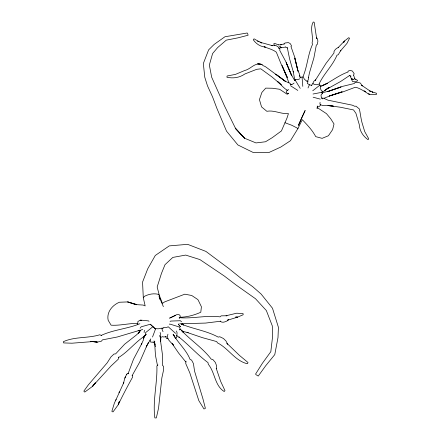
<?xml version="1.0" encoding="UTF-8"?>
<svg xmlns="http://www.w3.org/2000/svg" width="440" height="440" viewBox="0 0 440 440"><rect width="100%" height="100%" fill="white"/><g stroke="black" fill="none" stroke-linecap="round" stroke-linejoin="round"><path stroke-width="0.66" d="M137.682 324.231L137.901 321.514L140.421 320.073L148.533 320.903L149.017 321.316M139.97 331.27L140.019 330.044M143.897 337.414L143.957 336.188M145.216 335.561L145.53 332.684L152.955 326.656L155.507 329.01L152.521 337.04M160.413 338.569L160.688 334.29L160.138 332.475M143.968 337.43L143.281 340.247L141.306 344.63L141.801 343.602L133.485 359.299L128.035 373.83L128.249 373.384L126.748 374.154L124.861 378.065L123.492 383.213L123.844 382.476L115.748 400.246M216.282 368.687L216.53 365.618L215.347 362.456L212.762 359.42L211.25 359.189C202.889 348.161 191.169 340.665 181.731 330.743L183.348 332.514L182.749 331.254L181 329.742L179.405 329.214M180.07 317.691L180.224 315.87L179.245 314.71L177.144 314.457L169.587 318.153L170.786 317.603M179.916 330.05L180.07 328.224L178.921 326.876L169.785 324.033L169.274 324.247M118.767 357.055L118.212 359.277L111.084 365.937L92.554 386.271L95.332 382.806L92.785 386.199L84.728 392.09L83.826 391.166L88.319 384.89L107.201 362.824L110.924 356.966L113.982 354.03L115.621 353.892L124.647 344.19L136.274 335.093L139.607 331.997L138.595 333.207M144.122 332.508L144.364 330.264M160.699 341.396L160.809 338.052L159.406 335.544M317.46 105.974L317.103 108.471L317.224 107.569L326.458 113.641L330.671 118.707L334.02 123.976L332.624 129.613L328.422 135.751L322.124 138.342L315.733 136.642C312.329 130.158 307.202 124.845 302.286 119.702L297.985 128.458L290.444 140.729L280.781 147.059L268.884 152.537L253.264 152.521L237.886 144.958L226.529 131.148L216.849 108.262L212.553 96.894L207.504 85.871L204.787 77.314L203.34 63.481L208.615 49.885L214.165 44.396L224.939 36.757L247.192 32.995L247.715 33.77L248.094 35.233L238.029 37.835L226.281 40.15L217.635 47.581L212.591 53.548L209.341 65.049L211.673 77.209L224.582 106.134L235.593 128.541L244.662 138.364L235.235 128.15L244.481 138.199L255.987 142.923L265.502 141.768L272.212 137.687L281.435 130.928L286.99 118.091L288.442 113.586C281.149 114.301 274.296 109.896 266.849 111.293L261.553 106.898L259.435 99.644L261.855 92.483L265.744 88.121L272.487 88.248L279.609 89.26L287.139 94.254L288.502 93.154L287.865 93.929L286.236 92.318L286.319 91.328L286.946 90.536L288.701 89.606M312.961 83.694C313.088 82.071 314.144 80.537 315.667 79.899L315.26 80.421L326.04 63.344L334.01 52.976C333.157 51.277 336.325 47.767 338.734 47.487M320.106 102.41L319.908 103.428L320.414 105.353L318.885 106.772L317.185 106.689M319.275 83.6C323.934 73.557 332.717 65.632 336.98 55.187L338.25 54.753L340.874 50.254L340.423 50.969L346.935 43.439L349.558 38.247L348.716 37.686L344.493 40.997L338.096 47.63M308.407 77.715L309.524 72.617L313.88 57.932L316.322 45.089L317.361 44.297L317.889 41.179L317.405 38.709L316.349 37.499L316.673 38.737L314.177 22.248L313.209 22C309.452 28.721 313.791 36.108 312.076 43.082L312.576 44.303C307.808 54.5 307.461 66.22 303.077 76.412M186.049 361.196L185.73 363.539L189.778 372.785L198.825 400.625L203.973 408.986L205.392 408.364L202.928 398.811L194.557 371.146L193.435 363.583L191.593 360.085L190.102 359.486C186.296 349.795 178.118 343.096 173.107 334.208L174.465 336.55M119.229 401.825L118.212 404.8L112.998 411.939L111.848 411.395L114.417 403.007L116.116 399.482M119.224 401.775L118.212 404.8C122.738 395.346 127.606 386.084 132.704 376.976L132.292 375.298M167.931 334.186C165.698 338.839 171.045 342.177 173.575 345.274L172.073 343.519L178.656 353.111L185.785 361.939M308.027 87.967L309.425 84.744L307.247 83.413L308.055 81.554L306.091 80.685L304.26 79.079L303.232 76.703L302.055 77.209L300.663 77.005L299.943 77.897M311.339 85.679L312.68 83.606L314.639 84.475L317.048 84.755L319.468 83.913L319.897 85.129L320.986 86.026L320.194 87.841L321.107 90.151L322.591 91.514L321.783 92.323L313.027 94.017M301.433 118.41L298.397 125.406L305.151 110.468L301.686 117.827M150.816 338.872L146.729 345.945L139.634 362.219L132.066 375.743M138.259 333.614C138.996 331.661 140.602 329.714 142.764 329.406M126.594 374.479L126.748 374.154M144.347 336.666L144.925 335.467L146.564 334.158M118.982 392.579L119.339 391.837M143.396 338.63L144.925 335.467M124.861 378.065L125.433 376.877M148.423 342.469L146.229 346.968L146.729 345.945M291.159 46.343L291.462 45.755L290.307 43.675L288.437 42.592L285.038 42.988L283.976 44.281M353.447 75.207L354.206 73.788L352.424 71.088L350.306 70.395L348.26 71.049L347.93 71.616M140.096 328.207L141.174 326.816L150.37 324.231L155.507 329.01L156.024 328.642L158.092 328.84L161.612 328.13L163.026 331.711M137.901 323.461C128.893 323.152 120.082 325.793 111.095 325.182L108.163 320.265C106.42 312.202 112.321 305.19 119.378 302.242L127.672 301.923L137.594 304.716L143.121 305.052L145.162 305.916L143.303 297.798L144.447 296.329C148.654 294.124 153.698 293.156 158.362 294.316L159.352 295.466L162.399 303.358L164.72 301.862L184.806 294.184L191.736 295.493L197.857 299.569L198.457 300.652L201.41 306.763L200.794 312.235C194.255 315.194 187.198 317.086 180.004 317.279M324.55 90.574L329.225 87.357C326.491 88.401 324.968 91.586 321.97 91.85M306.928 81.686L308.099 80.19L308.632 78.254L308.319 77.341M294.882 80.399L295.565 79.525L297.567 79.706L299.871 78.821M154.864 341.159L153.323 342.826L152.251 341.941L151.047 342.249L150.541 341.858L150.024 340.07M157.899 364.958L156.888 365.992C157.46 383.312 152.548 400.609 154.847 417.94L156.327 417.923L158.571 408.023L161.838 377.982L163.521 370.243L163.531 366.388L162.399 365.222L162.481 354.893L160.347 339.433M144.964 335.847C135.509 341.864 128.436 351.434 118.74 357.44M312.725 90.783L319.897 85.129M294.058 83.088L292.144 84.469L290.164 84.585M170.077 321.492L170.687 321.079L180.362 320.722L181.495 321.756M349.695 75.444L340.703 81.444L325.408 89.931M227.634 320.056L228.448 319.561L227.673 320.628C225.539 321.701 222.118 323.416 220.215 321.09L220.462 321.25L205.497 323.081L182.001 323.719M320.524 86.427L327.481 83.281L321.866 85.904C330.908 81.95 338.618 75.257 348.073 71.995M181.935 324.011L182.738 323.554M163.235 328.059L162.069 328.598C163.609 326.678 166.397 328.306 168.185 326.733L175.577 333.361M171.386 317.328L175.676 315.359M280.473 44.891L284.125 43.873M322.014 92.763L328.202 91.35L341.044 87.026L327.454 91.674L341.726 86.576L354.244 83.534L354.948 82.616L357.968 82.302L360.404 83.094L362.296 85.938L361.598 85.267L370.86 91.564L369.727 91.13M175.257 338.476L176.66 337.645L177.062 332.767L176.49 331.007M227.821 320.122L237.639 317.136L243.155 314.76L243.1 313.583L236.676 313.209L226.039 315.761L227.007 315.75L221.194 315.838L220.017 316.861C206.487 315.062 192.847 318.841 179.476 317.686M324.033 98.274L330.358 95.684L342.139 91.795L329.202 96.036L343.338 91.746L355.256 87.258C359.2 87.813 362.181 90.326 365.646 91.867L364.056 90.921L368.242 93.868L369.688 94.237M139.882 323.73C127.496 328.867 113.487 329.654 101.156 335.434L101.591 335.561L99.814 334.769C87.912 338.459 74.838 336.452 63.322 341.693L63.553 342.92L71.962 343.206L92.241 341.622L97.24 342.095L101.359 341.236L102.427 339.884L117.299 336.991L139.464 330.38L138.276 330.534M160.182 337.629L162.701 336.6L163.13 336.969L166.177 336.793L165.754 336.418L166.309 338.223L166.716 338.536L168.041 338.327M278.591 48.208L285.368 47.086M321.899 92.978L322.845 92.928L321.909 92.851M278.284 44.891L281.672 44.726M321.508 98.208L323.29 98.12L328.081 100.205L352.27 105.166L354.805 106.309L355.977 106.156L359.365 108.983C360.371 113.372 360.811 118.058 361.961 122.458L364.722 131.609L368.638 138.611L368.594 139.205L367.851 139.579C362.835 135.894 359.678 130.95 359.266 124.575L355.911 113.289L353.551 109.939L340.23 107.206L327.976 105.573L323.284 105.672L320.238 104.698M140.288 330.869L138.133 330.704M179.74 323.62L182.655 324.242L183.601 325.083M294.355 80.625L295.526 80.674L300.234 88.347M235.857 317.048L237.639 317.136L235.741 317.048M333.168 106.101L327.976 105.573L333.256 106.013M140.217 320.414L141.548 320.551M369.705 91.02L371.349 91.322L372.867 92.351L372.053 91.894L376.365 93.209L376.679 94.067L376.107 94.529L371.311 94.683L368.242 93.868M188.32 332.695L182.76 331.392M284.977 122.716L291.841 125.296L297.985 128.458M265.128 47.058C260.271 46.607 256.19 43.857 253.402 39.963L253.418 39.248L254.221 38.885L258.484 41.388L257.697 41.135L259.578 41.613L261.487 43.032L259.913 42.224L272.679 45.716L271.783 45.672L275.561 45.348L277.954 46.706L279.889 49.231L279.757 50.402L285.895 61.771L291.687 75.801L286.165 62.645L291.605 75.103L294.75 80.674M313.143 97.218L320.326 99.143M309.425 84.744L311.872 85.465M265.238 47.063L264.149 46.745C268.224 48.505 272.69 49.368 276.337 52.173L281.155 64.13L287.348 77.473L282.079 65.626L288.981 82.737M134.602 304.178L127.672 301.923L136.488 304.766M187.006 332.409L202.323 337.629L216.728 341.594L217.437 342.854C228.393 348.266 234.74 360.558 246.989 363.671L247.561 363.6L248.006 362.505L239.443 355.388L227.04 343.442M349.217 75.444L351.06 76.137M354.376 78.656L357.066 80.058L357.649 80.812L355.405 81.835L352.468 81.51L350.196 75.933M183.018 324.83L181.264 324.06C193.369 329.048 206.608 330.759 218.229 337.117L219.764 336.743L223.427 338.481L225.951 340.962L227.651 344.218L226.919 343.404M278.405 44.847L274.819 43.456L273.9 43.544L273.862 44.363L274.863 45.705M285.395 46.91L287.524 47.993M290.395 85.651L297.82 90.425M287.518 90.359C283.454 88.198 280.88 84.293 277.36 81.373M176.611 335.379L178.354 336.902L179.647 337.43L178.915 336.991C188.997 345.125 197.643 354.882 208.038 362.665L208.257 364.221C215.149 372.455 214.506 385.457 224.186 391.523L224.994 390.649L220.66 381.392L216.222 368.33M277.447 81.285L281.32 84.904L272.024 76.978L260.821 68.827L256.702 69.317L244.926 73.953C239.443 77.737 233.31 78.601 226.93 77.27L227.068 76.005L235.428 74.399L244.679 70.516C250.828 69.146 255.222 61.809 261.987 64.46L262.862 65.527L265.359 66.616L285.197 81.197L285.445 81.362L275.754 74.184L285.197 81.197L290.026 83.375L291.198 84.772M150.546 324.522L152.916 326.799M321.783 92.323L322.608 93.159L321.024 95.04L321.31 97.4L322.564 98.945M178.91 324.847L178.261 324.011L180.417 326.788L179.603 325.738M295.29 80.014L294.575 78.991L293.205 71.363L293.354 72.039L289.553 58.707L287.315 47.68M355.13 79.525L353.628 75.284M163.378 306.664L159.066 296.543L160.039 299.624M153.962 340.951L155.49 346.72M290.983 46.58L294.894 57.651L298.023 71.258L294.74 58.058L297.743 70.07L299.437 74.085L299.877 76.147L299.299 75.284L300.223 77.418M159.352 295.466L157.163 286.985L161.453 273.433L165.017 264.671L172.832 257.411L185.691 255.079L199.881 259.567L224.246 275.974L235.978 284.916L255.475 298.711L266.354 310.547L272.288 325.859L272.608 336.298L270.831 351.665L262.399 363.264L255.58 374.072L256.096 374.721L258.253 376.063L265.716 365.734L274.78 354.602L277.998 337.574L278.416 327.311L272.492 308.236L261.113 294.047L252.698 286.666L240.735 278.113L229.306 268.873L205.915 251.411L187.644 244.338L169.268 245.894L155.293 255.459L147.73 268.812L142.555 282.09L143.303 297.798M174.471 335.676L174.95 337.568M155.122 344.718L154.589 342.127L155.474 355.421L157.498 365.662M302.055 77.209L302.797 86.378M179.251 317.416L179.295 318.626M344.157 41.586L343.585 42.702L344.493 40.997L344.157 41.586M97.24 342.095L90.607 341.297L97.24 342.095M261.487 64.377L257.609 63.85L261.987 64.46L261.487 64.377M353.408 79.382L351.423 78.771L353.408 79.382M281.529 47.674L279.802 46.629L281.529 47.674"/></g></svg>
